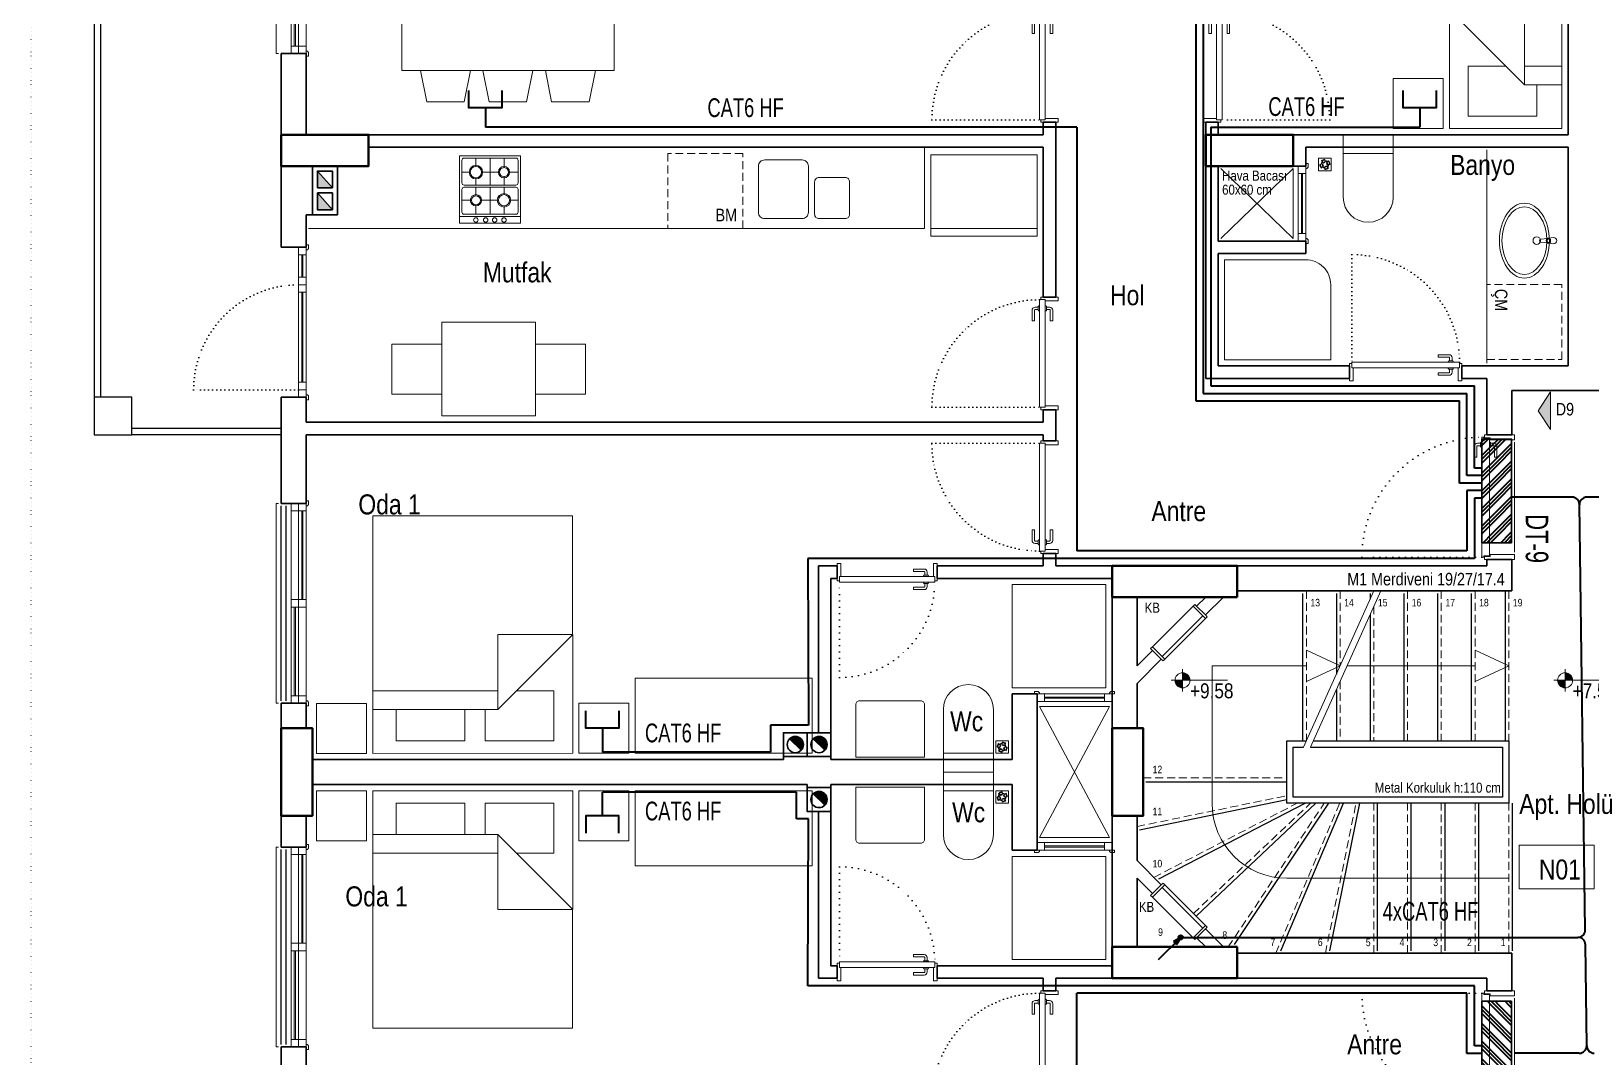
# Model space of a CAD drawing. Header units: millimetres. Extents: x 1852829 to 1882754, y -270850 to -231658.
# Drawn here: x 1864723 to 1865972, y -258565 to -257743 of the extents above; entities that cross this region are included whole.
import ezdxf
from ezdxf.enums import TextEntityAlignment as Align

# ---------------------------------------------------------------- set-up
doc = ezdxf.new("R2010")
doc.units = ezdxf.units.MM
for name, pattern in [('CONTINOUS', [0]), ('CONTINU', [0]), ('DOT', [0.25, 0, -0.25]), ('izdüşüm arka', [3.175, 0, -3.175]), ('izdüşüm ön', [9.525, 6.35, -3.175])]:
    doc.linetypes.add(name, pattern=pattern)
for name, color, linetype, lineweight in [('a_ba', 6, 'Continuous', 50), ('a_doğrama', 251, 'Continuous', 20), ('a_duvar', 251, 'Continuous', 35), ('a_görünüş', 32, 'Continuous', 25), ('a_görünüş_ince', 8, 'Continuous', 20), ('a_izdüşüm_arka', 251, 'izdüşüm arka', 30), ('a_izdüşüm_ön', 6, 'izdüşüm ön', 9), ('a_not_kot', 251, 'Continuous', 13), ('a_not_mahal', 253, 'Continuous', 5), ('a_not_misc', 144, 'Continuous', 5), ('a_not_text', 7, 'Continuous', 13), ('a_tefriş', 8, 'Continuous', 20), ('Aydınlatma', 4, 'CONTINOUS', 35), ('Genel', 4, 'CONTINOUS', 40), ('Priz', 6, 'CONTINOUS', 40), ('Telefon', 2, 'CONTINOUS', 40)]:
    doc.layers.add(name, color=color, linetype=linetype, lineweight=lineweight)
doc.layers.add('a_basılmayacak', color=251, linetype='Continuous', lineweight=5, plot=False)
doc.styles.add('Grupcad', font='arial.ttf', dxfattribs={"width": 0.7})
doc.styles.add('ROMANTUR', font='arial.ttf', dxfattribs={"width": 0.7})
doc.styles.get("Standard").update_dxf_attribs({"font": 'ARIALN.TTF'})

# ---------------------------------------------------------------- blocks, each defined once
blk = doc.blocks.new('K2')
at = {"layer": 'a_doğrama', "color": 251, "linetype": 'Continuous'}
for p, q in [((-13, 88.1), (-13, 1.9)), ((-13, 88.1), (-8.5, 88.1)), ((-12, 90), (-12, 88.1)), ((-12, 90), (-10, 90)), ((-8.5, 88.1), (-8.5, 1.9)), ((-13, 1.9), (-8.5, 1.9)), ((-12, 0), (-12, 1.9)), ((-12, 0), (-10, 0))]:
    blk.add_line(p, q, dxfattribs=at)
for points in [[(0, 90), (2, 90), (2, 87), (-8.5, 87)], [(0, 0), (2, 0), (2, 3), (-8.5, 3)]]:
    blk.add_lwpolyline(points, dxfattribs=at)
at = {"layer": 'a_doğrama', "color": 251}
for points in [[(-14, 80.1), (-16.5, 80.1, 0.414214), (-17, 79.6), (-17, 71.1), (-19, 71.1), (-19, 79.6)], [(-13, 83.1), (-13.5, 83.1, 0.414214), (-14, 82.6), (-14, 79.6, 0.414214), (-13.5, 79.1), (-13, 79.1)], [(-8.5, 83.1), (-8, 83.1, -0.414214), (-7.5, 82.6), (-7.5, 79.6, -0.414214), (-8, 79.1), (-8.5, 79.1)], [(-7.5, 80.1), (-5, 80.1, -0.414214), (-4.5, 79.6), (-4.5, 71.1), (-2.5, 71.1), (-2.5, 79.6)]]:
    blk.add_lwpolyline(points, format="xyb", dxfattribs=at)
for points in [[(-16.5, 82.1), (-14, 82.1)], [(-5, 82.1), (-7.5, 82.1)]]:
    blk.add_lwpolyline(points, dxfattribs=at)
for centre, start, end in [((-16.5, 79.6), 90, 180), ((-5, 79.6), 0, 90)]:
    blk.add_arc(centre, 2.5, start, end, dxfattribs=at)
at = {"layer": 'a_izdüşüm_arka', "color": 251}
blk.add_lwpolyline([(-99.2, 1.9), (-13, 1.9)], dxfattribs=at)
blk.add_arc((-13, 1.9), 86.2, 90, 180, dxfattribs=at)
blk = doc.blocks.new('klozet')
at = {"layer": 'a_tefriş'}
blk.add_line((20, 0), (-20, 0), dxfattribs=at)
for points in [[(-20, 0), (-20, -15), (20, -15), (20, 0)], [(-20, -50), (-20, -15)], [(20, -50), (20, -15)]]:
    blk.add_lwpolyline(points, dxfattribs=at)
blk.add_arc((0, -50), 20, 180, 360, dxfattribs=at)
blk = doc.blocks.new('K1')
at = {"layer": 'a_doğrama', "color": 251}
for points in [[(-17.5, -2.5), (-22, -2.5), (-22, 0), (2, 0), (2, -4), (-17.5, -4), (-17.5, -2.5)], [(-27.5, -93.1), (-25, -93.1)], [(-17.5, -97.5), (-22, -97.5), (-22, -100), (2, -100), (2, -96), (-17.5, -96), (-17.5, -97.5)], [(-14.5, -93.1), (-17, -93.1)]]:
    blk.add_lwpolyline(points, dxfattribs=at)
blk.add_lwpolyline([(-18, -14), (-18, -4), (-18, -3), (-22.5, -3), (-22.5, -2.5), (-22.5, -2), (-24, -2), (-24, -2.5), (-24, -12.5), (-24, -88), (-24, -97.5), (-24, -98), (-22.5, -98), (-22.5, -97.5), (-22.5, -97), (-18, -97), (-18, -96), (-18, -86.5)], close=True, dxfattribs=at)
for points in [[(-25, -91.1), (-27.5, -91.1, -0.414214), (-28, -90.6), (-28, -82.1), (-30, -82.1), (-30, -90.6)], [(-17, -91.1), (-14.5, -91.1, 0.414214), (-14, -90.6), (-14, -82.1), (-12, -82.1), (-12, -90.6)], [(-24, -94.1), (-24.5, -94.1, -0.414214), (-25, -93.6), (-25, -90.6, -0.414214), (-24.5, -90.1), (-24, -90.1)], [(-18, -94.1), (-17.5, -94.1, 0.414214), (-17, -93.6), (-17, -90.6, 0.414214), (-17.5, -90.1), (-18, -90.1)]]:
    blk.add_lwpolyline(points, format="xyb", dxfattribs=at)
for centre, start, end in [((-27.5, -90.6), 180, 270), ((-14.5, -90.6), 270, 0)]:
    blk.add_arc(centre, 2.5, start, end, dxfattribs=at)
at = {"layer": 'a_görünüş_ince', "color": 251}
blk.add_line((2, -6), (2, -94), dxfattribs=at)
at = {"layer": 'a_izdüşüm_arka', "color": 251, "linetype": 'DOT', "ltscale": 20}
blk.add_line((-24, -2), (-120, -2), dxfattribs=at)
blk.add_arc((-24, -2), 96, 180, 270, dxfattribs=at)
blk = doc.blocks.new('M1')
at = {"layer": 'a_doğrama', "linetype": 'Continuous'}
for p, q in [((-24, 6), (-30, 6)), ((-30, 0), (-30, 6)), ((-24, 0), (-30, 0)), ((-24, 0), (-24, 6)), ((30, 6), (24, 6)), ((24, 6), (24, 0)), ((30, 0), (30, 6)), ((30, 0), (24, 0))]:
    blk.add_line(p, q, dxfattribs=at)
at = {"layer": 'a_doğrama'}
for p, q in [((24, 3.5), (-24, 3.5)), ((24, 2.5), (-24, 2.5))]:
    blk.add_line(p, q, dxfattribs=at)
for points in [[(-28, -1), (-28, 0), (-32, 0), (-32, -2), (-29, -2)], [(28, -1), (28, 0), (32, 0), (32, -2), (29, -2)]]:
    blk.add_lwpolyline(points, close=True, dxfattribs=at)
at = {"layer": 'a_görünüş_ince'}
for p, q in [((24, 6), (-24, 6)), ((-24, 0), (24, 0))]:
    blk.add_line(p, q, dxfattribs=at)
blk = doc.blocks.new('kapı_120_c_blok')
at = {"layer": 'a_doğrama', "color": 251}
for points in [[(-2, 119), (-2, 122), (0, 122), (0, 118), (-1, 118), (-2, 119)], [(2.5, 114), (2.5, 96)], [(3.5, 114), (3.5, 96)], [(2.5, 84), (2.5, 12)], [(3.5, 84), (3.5, 12)], [(-2, 1), (-2, -2), (0, -2), (0, 2), (-1, 2), (-2, 1)]]:
    blk.add_lwpolyline(points, dxfattribs=at)
for points in [[(0, 114), (6, 114), (6, 120), (0, 120)], [(0, 90), (6, 90), (6, 96), (0, 96)], [(0, 84), (6, 84), (6, 90), (0, 90)], [(0, 6), (6, 6), (6, 12), (0, 12)], [(0, 0), (6, 0), (6, 6), (0, 6)]]:
    blk.add_lwpolyline(points, close=True, dxfattribs=at)
at = {"layer": 'a_görünüş_ince', "color": 251}
for points in [[(0, 114), (0, 96)], [(6, 114), (6, 96)], [(0, 84), (0, 12)], [(6, 84), (6, 12)]]:
    blk.add_lwpolyline(points, dxfattribs=at)
at = {"layer": 'a_izdüşüm_arka', "color": 251}
blk.add_lwpolyline([(6, 6), (90, 6)], dxfattribs=at)
blk.add_arc((6, 6), 84, 0, 90, dxfattribs=at)
blk = doc.blocks.new('160p')
at = {"layer": 'a_doğrama', "color": 251}
for points in [[(-6, -6), (-6, 0), (-12, 0), (-12, -6)], [(0, -6), (0, 0), (-6, 0), (-6, -6)], [(-6, -83), (-6, -77), (-12, -77), (-12, -83)], [(0, -83), (0, -77), (-6, -77), (-6, -83)], [(-6, -160), (-6, -154), (-12, -154), (-12, -160)], [(0, -160), (0, -154), (-6, -154), (-6, -160)]]:
    blk.add_lwpolyline(points, close=True, dxfattribs=at)
for points in [[(2, -1), (2, 2), (0, 2), (0, -2), (1, -2), (2, -1)], [(-9.5, -6), (-9.5, -77)], [(-8.5, -6), (-8.5, -77)], [(-3.5, -83), (-3.5, -154)], [(-2.5, -83), (-2.5, -154)], [(2, -159), (2, -162), (0, -162), (0, -158), (1, -158), (2, -159)]]:
    blk.add_lwpolyline(points, dxfattribs=at)
at = {"layer": 'a_görünüş_ince', "color": 251}
for points in [[(-22, -160), (-24, -160), (-24, 0), (-22, 0)], [(-12, -77), (-12, -6)], [(-6, -77), (-6, -6)], [(-6, -77), (-6, -6)], [(0, -77), (0, -6)], [(-12, -154), (-12, -83)], [(-6, -154), (-6, -83)], [(-6, -154), (-6, -83)], [(0, -154), (0, -83)]]:
    blk.add_lwpolyline(points, dxfattribs=at)
blk = doc.blocks.new('merdiven_c_blok')
at = {"layer": 'a_görünüş', "color": 253}
for p, q in [((2, 0), (7.5, 0)), ((-157.5, -2), (-157.5, -120)), ((-130.5, -2), (-130.5, -66.7)), ((-103.5, -2), (-103.5, -6.7)), ((-76.5, -2), (-76.5, -120)), ((-49.5, -2), (-49.5, -120)), ((-22.5, -2), (-22.5, -120)), ((4.5, 0), (4.5, -120)), ((-103.5, -18.9), (-103.5, -120)), ((-130.5, -78.9), (-130.5, -120)), ((-170, -170), (-170, -120)), ((-170, -120), (-154.5, -120)), ((-149, -120), (7.5, -120)), ((-165, -165), (-165, -125)), ((-165, -125), (-156.7, -125)), ((-151.3, -125), (2.5, -125)), ((-283, -152.7), (-170, -152.7)), ((-288, -191.3), (-170, -167)), ((-272.5, -230.5), (-155.4, -170)), ((-242.7, -260.4), (-146.9, -170)), ((-212, -283), (-136.6, -170)), ((-174.8, -288), (-124.7, -170)), ((7.5, -170), (-170, -170)), ((2.5, -165), (-165, -165)), ((-135.8, -288), (-111.6, -170)), ((-97.5, -288), (-97.5, -170)), ((-70.5, -288), (-70.5, -170)), ((-43.5, -288), (-43.5, -170)), ((-16.5, -288), (-16.5, -170)), ((10.5, -288), (10.5, -170))]:
    blk.add_line(p, q, dxfattribs=at)
for points in [[(7.5, -120), (7.5, -170)], [(2.5, -125), (2.5, -165)]]:
    blk.add_lwpolyline(points, dxfattribs=at)
at = {"layer": 'a_izdüşüm_ön', "color": 253}
for p, q in [((-154.5, 0), (-154.5, -120)), ((-127.5, 0), (-127.5, -60)), ((-100.5, -12.2), (-100.5, -120)), ((-73.5, 0), (-73.5, -120)), ((-46.5, 0), (-46.5, -120)), ((-19.5, 0), (-19.5, -120)), ((7.5, 0), (7.5, -120)), ((-127.5, -72.2), (-127.5, -120)), ((-285, -149.7), (-170, -149.7)), ((-290, -188.6), (-170, -163.9)), ((-276.6, -229.3), (-161.9, -170)), ((-244.8, -258.2), (-151.2, -170)), ((-217, -285), (-140.2, -170)), ((-179, -290), (-127.9, -170)), ((-139.3, -290), (-114.7, -170)), ((-100.5, -290), (-100.5, -170)), ((-73.5, -290), (-73.5, -170)), ((-46.5, -290), (-46.5, -170)), ((-19.5, -290), (-19.5, -170)), ((7.5, -290), (7.5, -170))]:
    blk.add_line(p, q, dxfattribs=at)
at = {"layer": 'a_not_misc', "color": 253}
for p, q in [((-230, -60), (-154.5, -60)), ((-230, -170), (-230, -60)), ((-122, -60), (-19.5, -60)), ((7.5, -230), (-170, -230))]:
    blk.add_line(p, q, dxfattribs=at)
for points in [[(-100.5, 0), (-156.7, -125)], [(-95, 0), (-151.3, -125)], [(-127.5, -60), (-154.5, -47.5)], [(7.5, -60), (-19.5, -47.5)], [(-127.5, -60), (-154.5, -72.5)], [(7.5, -60), (-19.5, -72.5)]]:
    blk.add_lwpolyline(points, dxfattribs=at)
blk.add_arc((-170, -170), 60, 180, 270, dxfattribs=at)
at = {"layer": 'a_not_text', "color": 253}
for s, p in [('13', (-151.2, -12.4)), ('14', (-124.2, -12.4)), ('15', (-97.2, -12.4)), ('16', (-70.2, -12.4)), ('17', (-43.2, -12.4)), ('18', (-16.2, -12.4)), ('19', (10.8, -12.4)), ('12', (-277.5, -146)), ('11', (-277.5, -179.6)), ('10', (-277.5, -221.3)), ('9', (-273.1, -276.1)), ('8', (-221.7, -278.5)), ('7', (-183.2, -284.2)), ('6', (-145.3, -284.2)), ('5', (-106.9, -284.3)), ('4', (-79.9, -284.3)), ('3', (-52.9, -284.3)), ('2', (-25.9, -284.3)), ('1', (1.1, -284.3))]:
    blk.add_text(s, height=6, dxfattribs=at).set_placement(p)
blk = doc.blocks.new('baca_şönt')
at = {"layer": 'a_duvar'}
h = blk.add_hatch(color=256, dxfattribs=at)
h.dxf.hatch_style = 1
h.paths.add_polyline_path([(21.5, -5), (21.5, -17), (35, -17)])
h.paths.add_polyline_path([(4, -5), (4, -17), (17.5, -17)])
for p, q in [((4, -5), (17.5, -17)), ((17.5, -5), (17.5, -17)), ((21.5, -5), (21.5, -17)), ((21.5, -5), (35, -17))]:
    blk.add_line(p, q, dxfattribs=at)
blk.add_lwpolyline([(0, -21), (39, -21), (39, -1), (0, -1)], close=True, dxfattribs=at)
for points in [[(17.5, -5), (4, -5), (4, -17), (17.5, -17)], [(21.5, -17), (35, -17), (35, -5), (21.5, -5)]]:
    blk.add_lwpolyline(points, dxfattribs=at)
blk = doc.blocks.new('baca_müstakil')
at = {"layer": 'a_duvar'}
h = blk.add_hatch(color=256, dxfattribs=at)
h.dxf.hatch_style = 1
h.paths.add_polyline_path([(4.9, -4.9, 0.198912), (3, -9.5, 0.668179), (14.1, -14.1)])
blk.add_line((4.9, -4.9), (14.1, -14.1), dxfattribs=at)
blk.add_lwpolyline([(0, -19), (19, -19), (19, 0), (0, 0)], close=True, dxfattribs=at)
blk.add_circle((9.5, -9.5), 6.5, dxfattribs=at)
blk = doc.blocks.new('A$C2A0A03CE')
at = {"layer": 'a_tefriş'}
for p, q in [((-54, -24.3), (-54, 24.3)), ((-54, 24.3), (0, 24.3)), ((-48.6, 24.3), (-48.6, -24.3)), ((-46.8, 20.7), (-46.8, -20.7)), ((-27, 22.5), (-45, 22.5)), ((-35.6, 22.5), (-35.6, 15.7)), ((-25.2, -20.7), (-25.2, 20.7)), ((-23.4, -20.7), (-23.4, 20.7)), ((-21.6, 22.5), (-3.6, 22.5)), ((-13.1, 22.5), (-13.1, 14.8)), ((-1.8, 20.7), (-1.8, -20.7)), ((0, -24.3), (0, 24.3)), ((-40, 11.2), (-46.8, 11.2)), ((-25.2, 0), (-46.8, 0)), ((-35.6, 6.8), (-35.6, -7.7)), ((-25.2, 11.2), (-31, 11.2)), ((-16.6, 11.2), (-23.4, 11.2)), ((-1.8, 0), (-23.4, 0)), ((-13.1, 7.7), (-13.1, -6.8)), ((-1.8, 11.2), (-9.4, 11.2)), ((-39.1, -11.3), (-46.8, -11.3)), ((-25.2, -11.3), (-31.9, -11.3)), ((-17.5, -11.3), (-23.4, -11.3)), ((-1.8, -11.3), (-8.5, -11.3)), ((-54, -24.3), (0, -24.3)), ((-45, -22.5), (-27, -22.5)), ((-35.6, -14.9), (-35.6, -22.5)), ((-3.6, -22.5), (-21.6, -22.5)), ((-13.1, -15.7), (-13.1, -22.5))]:
    blk.add_line(p, q, dxfattribs=at)
for centre, radius in [((-51.4, 11.2), 1.8), ((-35.6, 11.2), 5.4), ((-35.6, 11.2), 4.5), ((-13.1, 11.2), 4.5), ((-13.1, 11.2), 3.6), ((-51.4, 3.7), 1.8), ((-51.4, -3.5), 1.8), ((-51.4, -11.3), 1.8), ((-35.6, -11.3), 4.5), ((-35.6, -11.3), 3.6), ((-13.1, -11.3), 5.4), ((-13.1, -11.3), 4.5)]:
    blk.add_circle(centre, radius, dxfattribs=at)
for centre, start, end in [((-45, 20.7), 90, 180), ((-27, 20.7), 0, 90), ((-21.6, 20.7), 90, 180), ((-3.6, 20.7), 0, 90), ((-45, -20.7), 180, 270), ((-27, -20.7), 270, 0), ((-21.6, -20.7), 180, 270), ((-3.6, -20.7), 270, 0)]:
    blk.add_arc(centre, 1.8, start, end, dxfattribs=at)
blk = doc.blocks.new('tefriş_yatak tek')
at = {"layer": 'a_tefriş'}
for points in [[(0, -0.45), (-1.9, -0.45), (-1.9, 0.45), (0, 0.45)], [(-1.9, -0.5), (-1.5, -0.5), (-1.5, -0.9), (-1.9, -0.9)]]:
    blk.add_lwpolyline(points, close=True, dxfattribs=at)
for points in [[(-1.55, 0.45), (-1.55, 0.15), (-0.95, -0.45), (-0.95, 0.15), (-1.55, 0.15)], [(-1.4, 0.45), (-1.4, 0.15)], [(-1.4, 0), (-1.4, -0.3), (-1.8, -0.3), (-1.8, 0.25), (-1.55, 0.25)]]:
    blk.add_lwpolyline(points, dxfattribs=at)
blk = doc.blocks.new('tefriş_yatak_çift')
at = {"layer": 'a_tefriş'}
for points in [[(-85, -5), (-85, -45), (-125, -45), (-125, -5)], [(80, -195), (80, -5), (-80, -5), (-80, -195)], [(85, -5), (85, -45), (125, -45), (125, -5)]]:
    blk.add_lwpolyline(points, close=True, dxfattribs=at)
for points in [[(-6.3, -40), (-6.3, -15), (-61.3, -15), (-61.3, -40)], [(35, -55), (65, -55), (65, -15), (10, -15), (10, -40)], [(-80, -40), (20, -40), (80, -100), (20, -100), (20, -40)], [(-80, -55), (20, -55)]]:
    blk.add_lwpolyline(points, dxfattribs=at)
blk = doc.blocks.new('k_80')
at = {"layer": 'a_doğrama', "color": 251, "linetype": 'Continuous'}
for p, q in [((-80, 2), (-78.1, 2)), ((-80, 2), (-80, 0)), ((-78.1, 3), (-1.9, 3)), ((-78.1, 3), (-78.1, -1.5)), ((-1.9, 3), (-1.9, -1.5)), ((0, 2), (-1.9, 2)), ((0, 2), (0, 0)), ((-78.1, -1.5), (-1.9, -1.5))]:
    blk.add_line(p, q, dxfattribs=at)
at = {"layer": 'a_doğrama', "color": 251}
for points in [[(-73.1, 3), (-73.1, 3.5, -0.414214), (-72.6, 4), (-69.6, 4, -0.414214), (-69.1, 3.5), (-69.1, 3)], [(-70.1, 4), (-70.1, 6.5, -0.414214), (-69.6, 7), (-61.1, 7), (-61.1, 9), (-69.6, 9)], [(-73.1, -1.5), (-73.1, -2, 0.414214), (-72.6, -2.5), (-69.6, -2.5, 0.414214), (-69.1, -2), (-69.1, -1.5)], [(-70.1, -2.5), (-70.1, -5, 0.414214), (-69.6, -5.5), (-61.1, -5.5), (-61.1, -7.5), (-69.6, -7.5)]]:
    blk.add_lwpolyline(points, format="xyb", dxfattribs=at)
for points in [[(-72.1, 6.5), (-72.1, 4)], [(-72.1, -5), (-72.1, -2.5)]]:
    blk.add_lwpolyline(points, dxfattribs=at)
at = {"layer": 'a_doğrama', "color": 251, "linetype": 'Continuous'}
for points in [[(-80, -10), (-80, -12), (-77, -12), (-77, -1.5)], [(0, -10), (0, -12), (-3, -12), (-3, -1.5)]]:
    blk.add_lwpolyline(points, dxfattribs=at)
at = {"layer": 'a_doğrama', "color": 251}
for centre, start, end in [((-69.6, 6.5), 90, 180), ((-69.6, -5), 180, 270)]:
    blk.add_arc(centre, 2.5, start, end, dxfattribs=at)
at = {"layer": 'a_izdüşüm_arka', "color": 251, "linetype": 'DOT', "ltscale": 20}
blk.add_line((-1.9, 79.2), (-1.9, 3), dxfattribs=at)
blk.add_arc((-1.9, 3), 76.2, 90, 180, dxfattribs=at)
blk = doc.blocks.new('tefriş_süzgeç')
at = {"layer": 'a_tefriş'}
for p, q in [((5, 0), (-5, 0)), ((-5, 0), (-5, -10)), ((5, -10), (5, 0)), ((-5, -10), (5, -10)), ((-3.6, -5.1), (-4.1, -5.1)), ((-2.6, -5.1), (-3.1, -5.1)), ((-2.5, -2.5), (-2.9, -2.2)), ((-2.6, -7.6), (-2.9, -7.9)), ((-2, -3.3), (-2.3, -3)), ((-1.9, -6.9), (-2.2, -7.2)), ((-1.6, -5.1), (-2.1, -5.1)), ((-1.2, -3.9), (-1.5, -3.6)), ((-1.2, -6.2), (-1.5, -6.5)), ((-0.2, -2.5), (-0.2, -2)), ((-0.1, -1.5), (-0.1, -1)), ((-0.1, -3), (-0.1, -3.5)), ((-0.1, -6.6), (-0.1, -7.1)), ((-0.1, -7.6), (-0.1, -8.1)), ((-0.1, -8.6), (-0.1, -9.1)), ((1, -4), (1.4, -3.6)), ((1.1, -6.2), (1.4, -6.5)), ((1.5, -5.1), (2, -5.1)), ((1.7, -3.3), (2.1, -2.9)), ((1.8, -6.9), (2.1, -7.2)), ((2.5, -2.5), (2.8, -2.2)), ((2.5, -5.1), (3, -5.1)), ((2.5, -7.5), (2.8, -7.9)), ((3.5, -5.1), (4, -5.1))]:
    blk.add_line(p, q, dxfattribs=at)
for centre, radius, start, end in [((-0.1, -5.1), 4.06, 134.2896, 180), ((-0.1, -5.1), 3.56, 134.2896, 180), ((-0.1, -5.1), 3.06, 180, 225), ((-0.1, -5.1), 4.06, 225, 270), ((-0.1, -5.1), 2.56, 180, 225), ((-0.1, -5.1), 3.56, 225, 270), ((-0.4, -4.4), 2.4, 84.5943, 143.2016), ((-0.1, -5.1), 2.06, 134.2896, 180), ((-0.1, -5), 2.44, 90.343, 138.1212), ((-0.1, -5.1), 1.56, 134.2896, 180), ((-0.1, -5.1), 2.06, 225, 270), ((-0.1, -5.1), 1.56, 225, 270), ((-0.1, -5.1), 4.06, 45, 90), ((-0.1, -5.1), 3.56, 45, 90), ((-0.1, -5.1), 2.06, 45, 90), ((-0.1, -5.1), 1.56, 45, 90), ((-0.1, -5.1), 2.56, 270, 315.7104), ((-0.1, -5.1), 3.06, 270, 315.7104), ((-0.1, -5.1), 1.56, 314.2896, 360), ((-0.1, -5.1), 2.06, 314.2896, 360), ((-0.1, -5.1), 2.56, 360, 45), ((-0.1, -5.1), 3.06, 360, 45), ((-0.1, -5.1), 3.56, 314.2896, 360), ((-0.1, -5.1), 4.06, 314.2896, 360)]:
    blk.add_arc(centre, radius, start, end, dxfattribs=at)
blk = doc.blocks.new('sembol_kot')
at = {"layer": 'a_not_kot'}
for points in [[(0, 10), (0, 0), (10, 0, 0.414214)], [(0, 0), (-10, 0, 0.414214), (0, -10)]]:
    blk.add_hatch(color=256, dxfattribs=at).paths.add_polyline_path(points)
for p, q in [((0, 15), (0, -15)), ((-15, 0), (60, 0))]:
    blk.add_line(p, q, dxfattribs=at)
blk.add_circle((0, 0), 10, dxfattribs=at)
blk = doc.blocks.new('ASAGIDAN GELEN HAT')
at = {"linetype": 'Continuous'}
blk.add_hatch(color=0, dxfattribs=at).paths.add_polyline_path([(-5.7, -3.4), (-3.5, -5.6), (0, 0)])
h = blk.add_hatch(color=7, dxfattribs=at)
edge = h.paths.add_edge_path()
edge.add_arc((0, 0), 1.75, 0, 360)
at = {"color": 0, "linetype": 'Continuous'}
for p, q in [((-17.8, -17.8), (0, 0)), ((0, 0), (-5.7, -3.4)), ((0, 0), (-3.5, -5.6)), ((-5.7, -3.4), (-3.5, -5.6))]:
    blk.add_line(p, q, dxfattribs=at)
at = {"color": 7, "linetype": 'Continuous'}
blk.add_circle((0, 0), 1.75, dxfattribs=at)
blk = doc.blocks.new('ZayıfAkımPanosu')
at = {"layer": 'Priz'}
h = blk.add_hatch(dxfattribs=at)
h.set_pattern_fill('GOST_GROUND', color=256)
h.set_pattern_definition([(45, (-1866208.597, 256590.195), (14.142135624, 0), [20]), (45, (-1866205.597, 256590.195), (14.142135624, 0), [20]), (45, (-1866202.597, 256590.195), (14.142135624, 0), [20])])
h.paths.add_polyline_path([(11.9, 41.5), (-11.9, 41.5), (-11.9, -41.5), (11.9, -41.5)])
at = {"layer": 'Aydınlatma', "color": 2, "linetype": 'CONTINU'}
blk.add_lwpolyline([(-11.9, 41.5), (11.9, 41.5), (11.9, -41.5), (-11.9, -41.5)], close=True, dxfattribs=at)
blk.add_lwpolyline([(-11.9, 41.5), (11.9, 41.5), (11.9, -41.5), (-11.9, -41.5)], close=True, dxfattribs=at)
blk.add_lwpolyline([(-11.9, 41.5), (11.9, 41.5), (11.9, -41.5), (-11.9, -41.5)], close=True, dxfattribs=at)
blk.add_lwpolyline([(-11.9, 41.5), (11.9, 41.5), (11.9, -41.5), (-11.9, -41.5)], close=True, dxfattribs=at)
blk.add_lwpolyline([(-11.9, 41.5), (11.9, 41.5), (11.9, -41.5), (-11.9, -41.5)], close=True, dxfattribs=at)
at = {"layer": 'Aydınlatma', "color": 6, "linetype": 'CONTINU'}
blk.add_lwpolyline([(-11.9, 41.5), (11.9, 41.5), (11.9, -41.5), (-11.9, -41.5)], close=True, dxfattribs=at)
blk = doc.blocks.new('TELEFON PRIZI')
at = {"layer": 'Telefon', "linetype": 'CONTINU'}
blk.add_lwpolyline([(13.2, 13.9), (13.2, 0), (-13.2, 0), (-13.2, 13.9)], dxfattribs=at)

msp = doc.modelspace()

# ---------------------------------------------------------------- hatches: boundary and pattern name
at = {"layer": 'a_not_misc'}
h = msp.add_hatch(color=256, dxfattribs=at)
h.dxf.hatch_style = 1
h.paths.add_polyline_path([(1865938.7, -258032), (1865928.7, -258047), (1865938.7, -258062)])

# ---------------------------------------------------------------- linework, layer by layer
at = {"layer": 'a_ba', "color": 253}
for points in [[(1864922.7, -257826.2), (1864922.7, -257851.2), (1864992.7, -257851.2), (1864992.7, -257826.2)], [(1865732.7, -257851.2), (1865732.7, -257826.2), (1865662.7, -257826.2), (1865662.7, -257851.2)], [(1865687.7, -258196.2), (1865687.7, -258171.2), (1865587.7, -258171.2), (1865587.7, -258196.2)], [(1864922.7, -258371.2), (1864947.7, -258371.2), (1864947.7, -258301.2), (1864922.7, -258301.2)], [(1865587.7, -258371.2), (1865612.7, -258371.2), (1865612.7, -258301.2), (1865587.7, -258301.2)], [(1865687.7, -258501.2), (1865687.7, -258476.2), (1865587.7, -258476.2), (1865587.7, -258501.2)]]:
    msp.add_lwpolyline(points, close=True, dxfattribs=at)
at = {"layer": 'a_basılmayacak'}
for points in [[(1865582.7, -258268.7), (1865507.7, -258268.7), (1865507.7, -258186.2), (1865582.7, -258186.2)], [(1865582.7, -258486.2), (1865507.7, -258486.2), (1865507.7, -258403.7), (1865582.7, -258403.7)]]:
    msp.add_lwpolyline(points, close=True, dxfattribs=at)
at = {"layer": 'a_doğrama'}
for p, q in [((1865618.6, -258237.4), (1865620, -258238.8)), ((1865618.6, -258434.9), (1865620, -258433.5))]:
    msp.add_line(p, q, dxfattribs=at)
for points in [[(1865652.6, -258203.5), (1865654, -258202.1)], [(1865655.4, -258203.5), (1865654, -258202.1)], [(1865660.3, -258211.3), (1865627.8, -258243.8)], [(1865662.5, -258213.4), (1865629.9, -258245.9)], [(1865652.6, -258203.5), (1865662.5, -258213.4)], [(1865662.5, -258210.5), (1865663.9, -258212)], [(1865663.9, -258212), (1865662.5, -258213.4)], [(1865618.6, -258237.4), (1865620, -258236)], [(1865620, -258236), (1865629.9, -258245.9)], [(1865627.1, -258245.9), (1865628.5, -258247.3)], [(1865629.9, -258245.9), (1865628.5, -258247.3)], [(1865620, -258436.3), (1865629.9, -258426.4)], [(1865627.1, -258426.4), (1865628.5, -258425), (1865629.9, -258426.4)], [(1865662.5, -258458.9), (1865629.9, -258426.4)], [(1865618.6, -258434.9), (1865620, -258436.3)], [(1865660.3, -258461.1), (1865627.8, -258428.5)], [(1865652.6, -258468.8), (1865662.5, -258458.9)], [(1865663.9, -258460.3), (1865662.5, -258458.9)], [(1865662.5, -258461.8), (1865663.9, -258460.3)], [(1865652.6, -258468.8), (1865654, -258470.2)], [(1865655.4, -258468.8), (1865654, -258470.2)]]:
    msp.add_lwpolyline(points, dxfattribs=at)
at = {"layer": 'a_duvar'}
for p, q in [((1865952.7, -257466.2), (1865952.7, -257826.2)), ((1864922.7, -257761.2), (1864922.7, -257916.2)), ((1864942.7, -257826.2), (1864942.7, -257761.2)), ((1865532.7, -257826.2), (1864942.7, -257826.2)), ((1865532.7, -257826.2), (1865532.7, -257816.2)), ((1865542.7, -257816.2), (1865542.7, -257956.2)), ((1865662.7, -257816.2), (1865662.7, -258021.2)), ((1865672.7, -257826.2), (1865672.7, -257816.2)), ((1865952.7, -257826.2), (1865672.7, -257826.2)), ((1864992.7, -257836.2), (1865532.7, -257836.2)), ((1865532.7, -257956.2), (1865532.7, -257836.2)), ((1865732.7, -257836.2), (1865732.7, -257851.2)), ((1865742.7, -257851.2), (1865742.7, -257836.2)), ((1865742.7, -257836.2), (1865952.7, -257836.2)), ((1865952.7, -257836.2), (1865952.7, -258011.2)), ((1865672.7, -257911.2), (1865672.7, -257851.2)), ((1864942.7, -257916.2), (1864942.7, -257890.2)), ((1865742.7, -257911.2), (1865672.7, -257911.2)), ((1865742.7, -257921.2), (1865742.7, -257911.2)), ((1865672.7, -258011.2), (1865672.7, -257921.2)), ((1865672.7, -257921.2), (1865742.7, -257921.2)), ((1865777.7, -258011.2), (1865672.7, -258011.2)), ((1865777.7, -258011.2), (1865672.7, -258011.2)), ((1865777.7, -258021.2), (1865777.7, -258011.2)), ((1865867.7, -258011.2), (1865867.7, -258021.2)), ((1865867.7, -258021.2), (1865867.7, -258011.2)), ((1865952.7, -258011.2), (1865867.7, -258011.2)), ((1865662.7, -258021.2), (1865777.7, -258021.2)), ((1865867.7, -258021.2), (1865887.7, -258021.2)), ((1865887.7, -258021.2), (1865887.7, -258066.2)), ((1864922.7, -258036.2), (1864922.7, -258121.2)), ((1864942.7, -258056.2), (1864942.7, -258036.2)), ((1865907.7, -258030.9), (1866027.7, -258030.9)), ((1865907.7, -258066.2), (1865907.7, -258030.9)), ((1865532.7, -258056.2), (1865532.7, -258046.2)), ((1865542.7, -258046.2), (1865542.7, -258071.2)), ((1865532.7, -258056.2), (1864942.7, -258056.2)), ((1864942.7, -258066.2), (1865532.7, -258066.2)), ((1864942.7, -258121.2), (1864942.7, -258066.2)), ((1865532.7, -258071.2), (1865532.7, -258066.2)), ((1865887.7, -258066.2), (1865907.7, -258066.2)), ((1865532.7, -258171.2), (1865532.7, -258161.2)), ((1865542.7, -258161.2), (1865542.7, -258171.2)), ((1865367.7, -258171.2), (1865352.7, -258171.2)), ((1865532.7, -258171.2), (1865447.7, -258171.2)), ((1865887.7, -258171.2), (1865542.7, -258171.2)), ((1865887.7, -258166.2), (1865887.7, -258171.2)), ((1865907.7, -258166.2), (1865887.7, -258166.2)), ((1865887.7, -258166.2), (1865887.7, -258171.2)), ((1865907.7, -258191.2), (1865907.7, -258166.2)), ((1865907.7, -258191.2), (1865907.7, -258166.2)), ((1865362.7, -258181.2), (1865367.7, -258181.2)), ((1865362.7, -258326.2), (1865362.7, -258181.2)), ((1865447.7, -258181.2), (1865587.7, -258181.2)), ((1865587.7, -258301.2), (1865587.7, -258181.2)), ((1865607.7, -258251.2), (1865607.7, -258196.2)), ((1865687.7, -258191.2), (1865907.7, -258191.2)), ((1865527.7, -258273.7), (1865507.7, -258273.7)), ((1865507.7, -258273.7), (1865507.7, -258326.2)), ((1865527.7, -258398.7), (1865527.7, -258273.7)), ((1865607.7, -258301.2), (1865607.7, -258265.3)), ((1864922.7, -258281.2), (1864922.7, -258396.2)), ((1864942.7, -258301.2), (1864942.7, -258281.2)), ((1865324.7, -258326.2), (1864947.7, -258326.2)), ((1865507.7, -258326.2), (1865362.7, -258326.2)), ((1864947.7, -258346.2), (1865343.7, -258346.2)), ((1865362.7, -258346.2), (1865507.7, -258346.2)), ((1865507.7, -258346.2), (1865507.7, -258398.7)), ((1864942.7, -258396.2), (1864942.7, -258371.2)), ((1865587.7, -258491.2), (1865587.7, -258371.2)), ((1865607.7, -258407), (1865607.7, -258371.2)), ((1864922.7, -258396.2), (1864942.7, -258396.2)), ((1865507.7, -258398.7), (1865527.7, -258398.7)), ((1865607.7, -258476.2), (1865607.7, -258421.2)), ((1865907.7, -258481.2), (1865687.7, -258481.2)), ((1865907.7, -258511.2), (1865907.7, -258481.2)), ((1865907.7, -258511.2), (1865907.7, -258481.2)), ((1865352.7, -258501.2), (1865367.7, -258501.2)), ((1865367.7, -258491.2), (1865362.7, -258491.2)), ((1865587.7, -258491.2), (1865447.7, -258491.2)), ((1865447.7, -258501.2), (1865532.7, -258501.2)), ((1865532.7, -258501.2), (1865532.7, -258511.2)), ((1865542.7, -258501.2), (1865887.7, -258501.2)), ((1865542.7, -258501.2), (1865542.7, -258511.2)), ((1865887.7, -258501.2), (1865887.7, -258511.2)), ((1865887.7, -258501.2), (1865887.7, -258511.2)), ((1865887.7, -258511.2), (1865907.7, -258511.2)), ((1864922.7, -258556.2), (1864922.7, -258636.2)), ((1864922.7, -258556.2), (1864942.7, -258556.2)), ((1864942.7, -258606.2), (1864942.7, -258556.2))]:
    msp.add_line(p, q, dxfattribs=at)
for points in [[(1864942.7, -257761.2), (1864922.7, -257761.2)], [(1865532.7, -257816.2), (1865542.7, -257816.2)], [(1865662.7, -257816.2), (1865672.7, -257816.2)], [(1865732.7, -257851.2), (1865742.7, -257851.2)], [(1864947.7, -257890.2), (1864942.7, -257890.2)], [(1864942.7, -257916.2), (1864922.7, -257916.2)], [(1865532.7, -257956.2), (1865542.7, -257956.2)], [(1864942.7, -258036.2), (1864922.7, -258036.2)], [(1865532.7, -258046.2), (1865542.7, -258046.2)], [(1865532.7, -258071.2), (1865542.7, -258071.2)], [(1864922.7, -258121.2), (1864942.7, -258121.2)], [(1865532.7, -258161.2), (1865542.7, -258161.2)], [(1865352.7, -258171.2), (1865352.7, -258304.7)], [(1865367.7, -258171.2), (1865367.7, -258181.2)], [(1865447.7, -258171.2), (1865447.7, -258181.2)], [(1865662.7, -258196.2), (1865655.4, -258203.5)], [(1865676.9, -258196.2), (1865662.5, -258210.5)], [(1865655.4, -258203.5), (1865662.5, -258210.5)], [(1865620, -258238.8), (1865607.7, -258251.2)], [(1865620, -258238.8), (1865627.1, -258245.9)], [(1865627.1, -258245.9), (1865607.7, -258265.3)], [(1864922.7, -258281.2), (1864942.7, -258281.2)], [(1865324.7, -258323.7), (1865324.7, -258326.2)], [(1865343.7, -258348.7), (1865343.7, -258346.2)], [(1865362.7, -258491.2), (1865362.7, -258346.2)], [(1865352.7, -258367.7), (1865352.7, -258501.2)], [(1865627.1, -258426.4), (1865607.7, -258407)], [(1865620, -258433.5), (1865607.7, -258421.2)], [(1865620, -258433.5), (1865627.1, -258426.4)], [(1865655.4, -258468.8), (1865662.5, -258461.8)], [(1865676.9, -258476.2), (1865662.5, -258461.8)], [(1865662.7, -258476.2), (1865655.4, -258468.8)], [(1865367.7, -258491.2), (1865367.7, -258501.2)], [(1865447.7, -258491.2), (1865447.7, -258501.2)], [(1865532.7, -258511.2), (1865542.7, -258511.2)]]:
    msp.add_lwpolyline(points, dxfattribs=at)
at = {"layer": 'a_görünüş', "color": 251}
for points in [[(1864773.2, -257476.2), (1864773.2, -258036.2)], [(1864778.2, -257476.2), (1864778.2, -258036.2)], [(1864922.7, -258061.2), (1864803.2, -258061.2)], [(1864922.7, -258066.2), (1864803.2, -258066.2)], [(1864922.7, -258279.2), (1864922.7, -258123.2)], [(1864926.7, -258279.2), (1864926.7, -258123.2)], [(1864922.7, -258554.2), (1864922.7, -258398.2)], [(1864926.7, -258554.2), (1864926.7, -258398.2)]]:
    msp.add_lwpolyline(points, dxfattribs=at)
msp.add_lwpolyline([(1864773.2, -258066.2), (1864803.2, -258066.2), (1864803.2, -258036.2), (1864773.2, -258036.2)], close=True, dxfattribs=at)
at = {"layer": 'a_görünüş_ince'}
for points in [[(1865732.7, -257853.2), (1865732.7, -257909.2)], [(1865652.6, -258203.5), (1865620, -258236)], [(1865529.7, -258283.7), (1865585.7, -258283.7)], [(1865529.7, -258388.7), (1865585.7, -258388.7)], [(1865652.6, -258468.8), (1865620, -258436.3)]]:
    msp.add_lwpolyline(points, dxfattribs=at)
at = {"layer": 'a_izdüşüm_arka'}
msp.add_lwpolyline([(1864722.7, -257111.2), (1867202.7, -257111.2), (1867202.7, -259561.2), (1864722.7, -259561.2)], close=True, dxfattribs=at)
at = {"layer": 'a_izdüşüm_ön', "color": 251}
for points in [[(1865292.2, -257901.2), (1865292.2, -257841.2), (1865232.2, -257841.2), (1865232.2, -257901.2)], [(1865947.7, -258005.9), (1865947.7, -257945.9), (1865887.7, -257945.9), (1865887.7, -258005.9)]]:
    msp.add_lwpolyline(points, close=True, dxfattribs=at)
at = {"layer": 'a_not_mahal'}
msp.add_lwpolyline([(1865973.6, -258394.7), (1865913.6, -258394.7), (1865913.6, -258429.7), (1865973.6, -258429.7)], close=True, dxfattribs=at)
at = {"layer": 'a_not_misc'}
for points in [[(1865732.7, -257853.2), (1865674.8, -257909.2)], [(1865732.7, -257909.2), (1865674.8, -257853.2)], [(1865585.7, -258283.7), (1865529.7, -258388.7)], [(1865529.7, -258283.7), (1865585.7, -258388.7)]]:
    msp.add_lwpolyline(points, dxfattribs=at)
msp.add_lwpolyline([(1865938.7, -258032), (1865928.7, -258047), (1865938.7, -258062), (1865938.7, -258032)], close=True, dxfattribs=at)
at = {"layer": 'a_tefriş'}
for p, q in [((1865887.7, -258008.9), (1865887.7, -257838.2)), ((1864944.7, -257901.2), (1865437.7, -257901.2)), ((1865930.8, -257909.8), (1865936.1, -257909.2)), ((1865936.1, -257912.7), (1865930.8, -257912)), ((1865937, -257908.8), (1865941.2, -257908.4)), ((1865941.2, -257913.4), (1865937, -257913)), ((1865938.7, -257909.6), (1865937.2, -257909.6)), ((1865937.2, -257912.3), (1865938.7, -257912.3)), ((1865938.7, -257912.3), (1865938.7, -257909.6))]:
    msp.add_line(p, q, dxfattribs=at)
for points in [[(1865019.2, -257704.8), (1865189.2, -257704.8), (1865189.2, -257774.8), (1865019.2, -257774.8)], [(1865126.2, -258051.2), (1865126.2, -257976.2), (1865051.2, -257976.2), (1865051.2, -258051.2)], [(1865051.2, -258033.7), (1865051.2, -257993.7), (1865011.2, -257993.7), (1865011.2, -258033.7)], [(1865166.2, -258033.7), (1865126.2, -258033.7), (1865126.2, -257993.7), (1865166.2, -257993.7)], [(1865347.7, -258261.1), (1865347.7, -258321.1), (1865206.1, -258321.1), (1865206.1, -258261.1)], [(1865347.7, -258411.2), (1865347.7, -258351.2), (1865206.1, -258351.2), (1865206.1, -258411.2)]]:
    msp.add_lwpolyline(points, close=True, dxfattribs=at)
for points in [[(1865074.2, -257774.8), (1865069.2, -257799.8), (1865039.2, -257799.8), (1865034.2, -257774.8)], [(1865124.2, -257774.8), (1865119.2, -257799.8), (1865089.2, -257799.8), (1865084.2, -257774.8)], [(1865174.2, -257774.8), (1865169.2, -257799.8), (1865139.2, -257799.8), (1865134.2, -257774.8)], [(1865437.7, -257901.2), (1865437.7, -257836.2)], [(1865527.7, -257842.2), (1865527.7, -257907.2), (1865442.7, -257907.2), (1865442.7, -257842.2), (1865527.7, -257842.2), (1865527.7, -257901.2), (1865442.7, -257901.2)]]:
    msp.add_lwpolyline(points, dxfattribs=at)
for points in [[(1865344.7, -257851.3, 0.414214), (1865339.7, -257846.3), (1865309.7, -257846.3, 0.414214), (1865304.7, -257851.3), (1865304.7, -257888.3, 0.414214), (1865309.7, -257893.3), (1865339.7, -257893.3, 0.414214), (1865344.7, -257888.3), (1865344.7, -257851.3)], [(1865377.7, -257863.9, 0.414214), (1865374.2, -257860.4), (1865353.2, -257860.4, 0.414214), (1865349.7, -257863.9), (1865349.7, -257889.8, 0.414214), (1865353.2, -257893.3), (1865374.2, -257893.3, 0.414214), (1865377.7, -257889.8), (1865377.7, -257863.9)]]:
    msp.add_lwpolyline(points, format="xyb", dxfattribs=at)
for points in [[(1865742.7, -257926.2), (1865677.7, -257926.2), (1865677.7, -258006.2), (1865762.7, -258006.2), (1865762.7, -257946.2, 0.414214)], [(1865382.7, -258324.2), (1865437.7, -258324.2), (1865437.7, -258282.2, 0.414214), (1865434.7, -258279.2), (1865385.7, -258279.2, 0.414214), (1865382.7, -258282.2)], [(1865382.7, -258348.2), (1865437.7, -258348.2), (1865437.7, -258390.2, -0.414214), (1865434.7, -258393.2), (1865385.7, -258393.2, -0.414214), (1865382.7, -258390.2)]]:
    msp.add_lwpolyline(points, format="xyb", close=True, dxfattribs=at)
msp.add_circle((1865927.6, -257910.9), 3, dxfattribs=at)
msp.add_circle((1865927.6, -257910.9), 3, dxfattribs=at)
for centre, radius, start, end in [((1865930.9, -257910.9), 1.12, 97.1389, 262.8611), ((1865937.2, -257910.9), 2.11, 122.771, 237.229), ((1865937.2, -257910.9), 1.36, 90, 270), ((1865937.2, -257910.9), 2.11, 95.1696, 122.771), ((1865937.2, -257910.9), 2.11, 237.229, 264.8304), ((1865941.2, -257910.9), 2.5, 270, 90)]:
    msp.add_arc(centre, radius, start, end, dxfattribs=at)
for major_axis in [(0, 30), (0, 27)]:
    msp.add_ellipse((1865917.7, -257910.9), major_axis=major_axis, ratio=0.666667, dxfattribs=at)
at = {"layer": 'Telefon'}
for p, q in [((1865654.7, -257700.2), (1865654.7, -258039.2)), ((1865660.7, -257694.2), (1865660.7, -258033.2)), ((1865086.2, -257804.6), (1865086.2, -257820.2)), ((1865833.9, -257804.6), (1865833.9, -257820.2)), ((1865559.5, -257820.2), (1865086.2, -257820.2)), ((1865559.5, -257820.2), (1865559.5, -258159.2)), ((1865666.7, -257820.2), (1865666.7, -258027.2)), ((1865666.7, -257820.2), (1865833.9, -257820.2)), ((1865666.7, -258027.2), (1865877.7, -258027.2)), ((1865877.7, -258092.9), (1865877.7, -258027.2)), ((1865654.7, -258039.2), (1865865.7, -258039.2)), ((1865660.7, -258033.2), (1865871.7, -258033.2)), ((1865865.7, -258104.9), (1865865.7, -258039.2)), ((1865871.7, -258098.9), (1865871.7, -258033.2)), ((1865883.7, -258098.9), (1865871.7, -258098.9)), ((1865883.7, -258092.9), (1865877.7, -258092.9)), ((1865883.7, -258104.9), (1865865.7, -258104.9)), ((1865883.7, -258110.9), (1865871.7, -258110.9)), ((1865871.7, -258110.9), (1865871.7, -258159.2)), ((1865883.7, -258116.9), (1865877.7, -258116.9)), ((1865877.7, -258116.9), (1865877.7, -258165.2)), ((1865709.7, -258159.2), (1865559.5, -258159.2)), ((1865871.7, -258159.2), (1865709.7, -258159.2)), ((1865709.7, -258159.2), (1865709.7, -258159.2)), ((1865703.7, -258165.2), (1865344.2, -258165.2)), ((1865344.2, -258165.2), (1865344.7, -258298.7)), ((1865877.7, -258165.2), (1865703.7, -258165.2)), ((1865703.7, -258165.2), (1865703.7, -258165.2)), ((1865179.9, -258301.1), (1865179.9, -258320.2)), ((1865344.7, -258298.7), (1865314.3, -258298.7)), ((1865314.3, -258298.7), (1865314.3, -258320.2)), ((1865314.3, -258320.2), (1865179.9, -258320.2)), ((1865335.3, -258352.2), (1865179.9, -258352.2)), ((1865179.9, -258371.2), (1865179.9, -258352.2)), ((1865335.3, -258373.7), (1865335.3, -258352.2)), ((1865344.7, -258373.7), (1865335.3, -258373.7)), ((1865344.2, -258507.2), (1865344.7, -258373.7)), ((1865703.7, -258507.2), (1865344.2, -258507.2)), ((1865559.5, -258852.2), (1865559.5, -258513.2)), ((1865709.7, -258513.2), (1865559.5, -258513.2)), ((1865877.7, -258507.2), (1865703.7, -258507.2)), ((1865703.7, -258507.2), (1865703.7, -258507.2)), ((1865871.7, -258513.2), (1865709.7, -258513.2)), ((1865709.7, -258513.2), (1865709.7, -258513.2)), ((1865871.7, -258561.4), (1865871.7, -258513.2)), ((1865877.7, -258555.4), (1865877.7, -258507.2)), ((1865883.7, -258561.4), (1865871.7, -258561.4)), ((1865883.7, -258555.4), (1865877.7, -258555.4))]:
    msp.add_line(p, q, dxfattribs=at)
at = {"layer": 'Telefon', "color": 4}
for p, q in [((1865955.7, -258116.2), (1865907.4, -258116.2)), ((1865966.3, -258462.4), (1865961.7, -258122.1)), ((1866025.7, -258116.2), (1865967.7, -258116.2)), ((1865642.7, -258468.5), (1865960.5, -258468.5)), ((1865967.6, -258555.1), (1865966.5, -258474.4)), ((1865961.6, -258561.2), (1865909.7, -258561.2))]:
    msp.add_line(p, q, dxfattribs=at)
for centre, start, end in [((1865955.7, -258122.2), 0.7893, 90), ((1865967.7, -258122.2), 90, 180.7893), ((1865960.4, -258462.5), 270, 0.7893), ((1865960.5, -258474.5), 0.7893, 90), ((1865961.6, -258555.2), 270, 0.7893), ((1865973.6, -258555.2), 180.7893, 270)]:
    msp.add_arc(centre, 6, start, end, dxfattribs=at)

# ---------------------------------------------------------------- block references
at = {"xscale": -1}
msp.add_blockref('kapı_120_c_blok', (1864942.7, -258036.2), dxfattribs=at)
at = {"color": 251}
msp.add_blockref('merdiven_c_blok', (1865897.7, -258191.2), dxfattribs=at)
at = {"layer": 'a_doğrama', "xscale": -1}
for p, rotation in [((1865742.7, -257881.2), 90), ((1865557.7, -258273.7), 180)]:
    msp.add_blockref('M1', p, dxfattribs=dict(at, rotation=rotation))
at = {"layer": 'a_doğrama'}
msp.add_blockref('M1', (1865557.7, -258398.7), dxfattribs=at)
at = {"layer": 'a_duvar', "xscale": -1}
for name, p, rotation in [('160p', (1864942.7, -257761.2), 180), ('baca_şönt', (1864968.7, -257890.2), 270), ('160p', (1864942.7, -258281.2), 180), ('baca_müstakil', (1865324.7, -258304.7), 90), ('baca_müstakil', (1865343.7, -258304.7), 90), ('baca_müstakil', (1865343.7, -258348.7), 90), ('160p', (1864942.7, -258556.2), 180)]:
    msp.add_blockref(name, p, dxfattribs=dict(at, rotation=rotation))
at = {"layer": 'a_duvar', "xscale": 0.6, "yscale": 0.6, "zscale": 0.6}
for p in [(1865644.1, -258262.8), (1865950.3, -258262.8)]:
    msp.add_blockref('sembol_kot', p, dxfattribs=at)
at = {"layer": 'a_izdüşüm_arka', "ltscale": 5}
for name, p, rotation in [('K2', (1865542.7, -257816.2), 359.9992036878907), ('K2', (1865777.7, -258021.2), 269.9992036878906), ('K2', (1865542.7, -258046.2), 359.9992036878907), ('k_80', (1865367.7, -258181.2), 180), ('K2', (1865542.7, -258601.2), 359.9992036878907), ('K1', (1865907.7, -258511.2), 359.9992036878907)]:
    msp.add_blockref(name, p, dxfattribs=dict(at, rotation=rotation))
at = {"layer": 'a_izdüşüm_arka', "ltscale": 5, "xscale": -1}
for name, p, rotation in [('K2', (1865662.7, -257816.2), 0.0007963121093723657), ('K2', (1865542.7, -258071.2), 180.0007963121094), ('K1', (1865907.7, -258166.2), 180.0007963121094)]:
    msp.add_blockref(name, p, dxfattribs=dict(at, rotation=rotation))
msp.add_blockref('k_80', (1865367.7, -258491.2), dxfattribs=at)
at = {"layer": 'a_tefriş', "xscale": -100, "yscale": 100, "zscale": 100, "rotation": 270}
msp.add_blockref('tefriş_yatak tek', (1865902.7, -257631.2), dxfattribs=at)
at = {"layer": 'a_tefriş', "color": 113, "xscale": -1}
for name, p, rotation in [('klozet', (1865792.7, -257826.2), 359.9992036605381), ('A$C2A0A03CE', (1865089.9, -257843), 269.9992036728955), ('klozet', (1865472.7, -258336.2), 359.9992036605381)]:
    msp.add_blockref(name, p, dxfattribs=dict(at, rotation=rotation))
at = {"layer": 'a_tefriş', "xscale": -1, "rotation": 90}
for p in [(1865753, -257850), (1865494.7, -258356.2)]:
    msp.add_blockref('tefriş_süzgeç', p, dxfattribs=at)
at = {"layer": 'a_tefriş', "extrusion": (0, 0, -1), "zscale": -1, "rotation": 179.9698299032536}
msp.add_blockref('tefriş_yatak_çift', (-1865076.1, -258326.2), dxfattribs=at)
at = {"layer": 'a_tefriş', "color": 113, "rotation": 180.000796339462}
msp.add_blockref('klozet', (1865472.7, -258336.2), dxfattribs=at)
at = {"layer": 'a_tefriş', "rotation": 90}
msp.add_blockref('tefriş_süzgeç', (1865494.7, -258316.2), dxfattribs=at)
at = {"layer": 'a_tefriş', "extrusion": (0, 0, -1), "xscale": -1, "zscale": -1, "rotation": 0.0301700967464047}
msp.add_blockref('tefriş_yatak_çift', (-1865076.1, -258346.2), dxfattribs=at)
at = {"layer": 'Genel', "linetype": 'CONTINU'}
msp.add_blockref('ASAGIDAN GELEN HAT', (1865642.7, -258468.5), dxfattribs=at)
at = {"layer": 'Priz', "rotation": 180}
msp.add_blockref('ZayıfAkımPanosu', (1865895.6, -258111.2), dxfattribs=at)
at = {"layer": 'Priz', "xscale": -1}
msp.add_blockref('ZayıfAkımPanosu', (1865895.6, -258561.2), dxfattribs=at)
at = {"layer": 'Telefon', "linetype": 'CONTINU'}
for p in [(1865086.2, -257804.6), (1865833.9, -257804.6), (1865179.9, -258301.1)]:
    msp.add_blockref('TELEFON PRIZI', p, dxfattribs=at)
at = {"layer": 'Telefon', "linetype": 'CONTINU', "xscale": -1, "rotation": 180}
msp.add_blockref('TELEFON PRIZI', (1865179.9, -258371.2), dxfattribs=at)

# ---------------------------------------------------------------- texts
at = {"layer": 'a_not_kot'}
for s, p in [('+9.58', (1865650.1, -258277.2)), ('+7.50', (1865956.3, -258277.2))]:
    msp.add_text(s, height=12, dxfattribs=at).set_placement(p)
at = {"layer": 'a_not_mahal'}
for s, height, p in [('Banyo', 16, (1865858.3, -257858.3)), ('BM', 10, (1865270.4, -257895.4)), ('Mutfak', 16, (1865084.2, -257944.3)), ('Hol', 16, (1865586.1, -257962.6)), ('Oda 1', 16, (1864984.5, -258130)), ('Antre', 16, (1865619.2, -258135.4)), ('KB', 8, (1865613.8, -258208.7)), ('Wc', 16, (1865458.1, -258303.6)), ('Wc', 16, (1865459.7, -258376.4)), ('Apt. Holü', 16, (1865913.6, -258369.7)), ('Oda 1', 16, (1864974.1, -258443.7)), ('KB', 8, (1865609.2, -258448.1)), ('Antre', 16, (1865775.9, -258562.1))]:
    msp.add_text(s, height=height, dxfattribs=at).set_placement(p)
msp.add_text('ÇM', height=10, rotation=270, dxfattribs=at).set_placement((1865894.1, -257949.5))
msp.add_text('N01', height=16, rotation=360, dxfattribs=at).set_placement((1865946.1, -258422.2), align=Align.CENTER)
at = {"layer": 'a_not_text'}
for s, height, p in [('Hava Bacası', 8, (1865675.8, -257862.9)), ('60x60 cm', 8, (1865675.8, -257874.1)), ('D9', 10, (1865942.8, -258050.8)), ('M1 Merdiveni 19/27/17.4', 10, (1865775.9, -258186.8)), ('Metal Korkuluk h:110 cm', 8, (1865798, -258352.7))]:
    msp.add_text(s, height=height, dxfattribs=at).set_placement(p)
at = {"layer": 'Aydınlatma', "linetype": 'CONTINU', "style": 'ROMANTUR', "width": 0.7}
msp.add_text('DT-9', height=18, rotation=270, dxfattribs=at).set_placement((1865927.8, -258149.4), align=Align.MIDDLE_CENTER)
at = {"layer": 'Telefon', "color": 4, "linetype": 'CONTINU', "style": 'Grupcad', "width": 0.7}
for s, p in [('CAT6 HF', (1865263.9, -257804.5)), ('CAT6 HF', (1865712.8, -257803.6)), ('CAT6 HF', (1865213.9, -258304.9)), ('CAT6 HF', (1865213.9, -258367.4)), ('4xCAT6 HF', (1865804.3, -258447.6))]:
    msp.add_text(s, height=15, dxfattribs=at).set_placement(p, align=Align.MIDDLE_LEFT)

doc.saveas('drawing.dxf')
